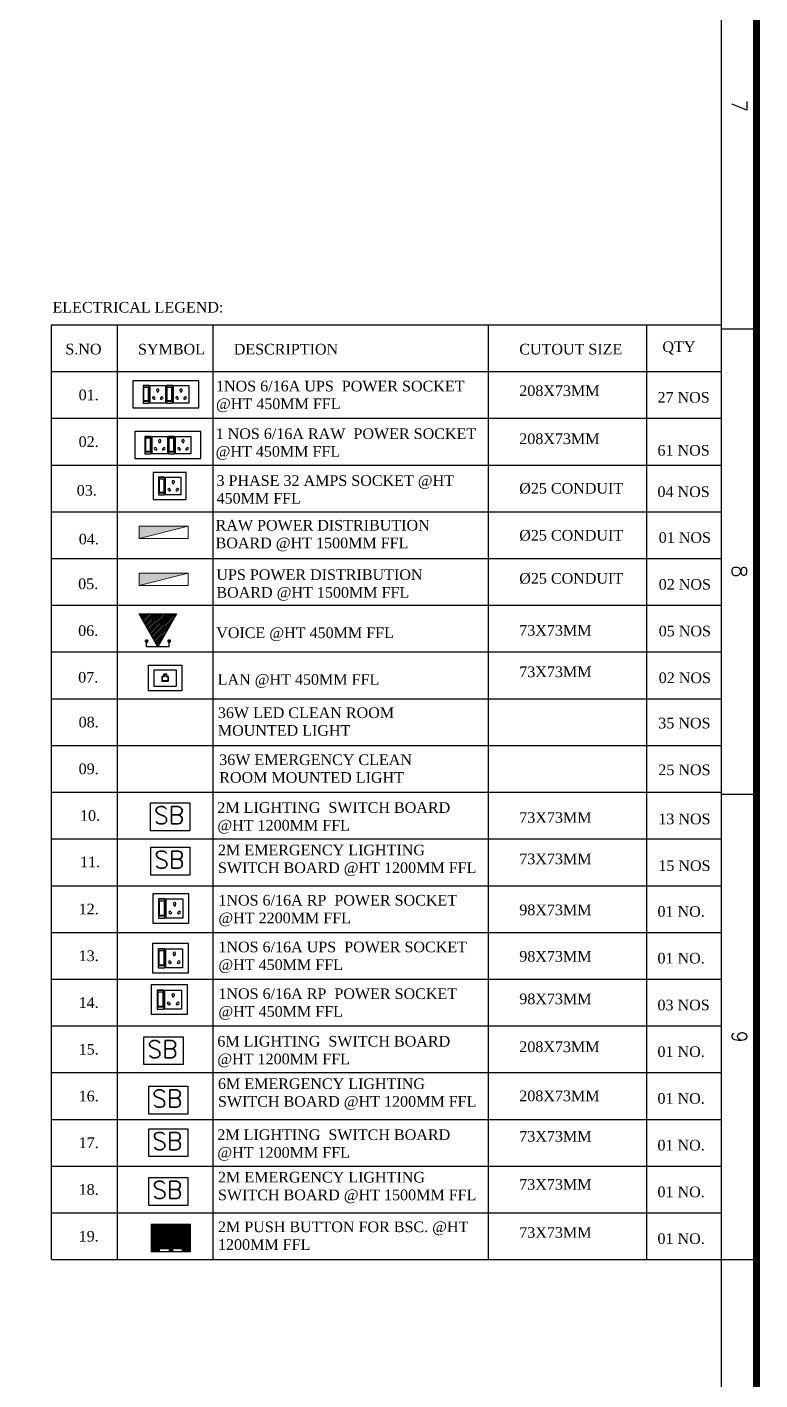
# Model space of a CAD drawing. Extents: x -52083 to 49512, y -145230 to 20224.
# Drawn here: x 42220 to 48577, y -20644 to -8908 of the extents above; entities that cross this region are included whole.
import ezdxf
from ezdxf.enums import TextEntityAlignment as Align

# ---------------------------------------------------------------- set-up
doc = ezdxf.new("R2010")
doc.units = 0
doc.header["$LTSCALE"] = 0.5
doc.header["$MEASUREMENT"] = 0
for name, color, linetype in [('ELE-UPS SWITCH BOARD', 3, 'Continuous'), ('ELE. LEGEND', 240, 'Continuous'), ('HATCH', 7, 'Continuous'), ('PDF_Text', 5, 'Continuous'), ('SA-3MUP', 223, 'Continuous'), ('SA-6MRP', 1, 'Continuous'), ('SA-6MUP', 223, 'Continuous'), ('SA-Lan', 3, 'Continuous'), ('SA-Voice', 5, 'Continuous'), ('TITLE', 7, 'Continuous')]:
    doc.layers.add(name, color=color, linetype=linetype)
doc.layers.add('ELE. DB', color=1, linetype='Continuous', lineweight=9)
doc.layers.add('Sa-Block Text', color=7, linetype='Continuous', lineweight=18)
doc.styles.add('PDF Times New Roman', font='times.ttf')
doc.styles.add('RomanS', font='romans.shx')
doc.styles.get("Standard").update_dxf_attribs({"font": 'romans.shx'})

# ---------------------------------------------------------------- blocks, each defined once
blk = doc.blocks.new('A$C66962185')
at = {"layer": 'TITLE'}
for p, q in [((119559, -1297), (119559, 0)), ((136651, -1297), (136651, 0)), ((153743, -1297), (153743, 0)), ((1210, -1297), (203723, -1297))]:
    blk.add_line(p, q, dxfattribs=at)
at = {"layer": 'TITLE', "const_width": 250}
blk.add_lwpolyline([(205020, 0), (205020, -141178), (0, -141178), (0, 0)], close=True, dxfattribs=at)
at = {"layer": 'TITLE', "style": 'RomanS'}
for s, p in [('7', (111377, -629)), ('8', (128470, -629)), ('9', (145562, -629))]:
    blk.add_text(s, height=537, dxfattribs=at).set_placement(p, align=Align.MIDDLE)
blk = doc.blocks.new('*U668')
at = {"ltscale": 300}
for p, q in [((-78.1, 29.8), (-78.1, -29.8)), ((-78.1, 29.8), (-78.1, -29.8)), ((-57.3, 29.8), (-78.1, 29.8)), ((-78.1, 29.8), (-57.3, 29.8)), ((-76.3, 23.3), (-76.3, -23.3)), ((-59.1, 23.3), (-76.3, 23.3)), ((-59.1, -23.3), (-59.1, 23.3)), ((-57.3, -29.8), (-57.3, 29.8)), ((-53.9, 29.8), (-1.7, 29.8)), ((-53.9, -29.8), (-53.9, 29.8)), ((-1.7, 29.8), (-1.7, -29.8)), ((1.7, 29.8), (1.7, -29.8)), ((1.7, 29.8), (1.7, -29.8)), ((22.5, 29.8), (1.7, 29.8)), ((1.7, 29.8), (22.5, 29.8)), ((3.5, 23.3), (3.5, -23.3)), ((20.7, 23.3), (3.5, 23.3)), ((20.7, -23.3), (20.7, 23.3)), ((22.5, -29.8), (22.5, 29.8)), ((25.9, -29.8), (25.9, 29.8)), ((25.9, 29.8), (78.1, 29.8)), ((78.1, 29.8), (78.1, -29.8)), ((-78.1, -29.8), (-57.3, -29.8)), ((-76.3, -21.2), (-59.1, -21.2)), ((-76.3, -23.3), (-59.1, -23.3)), ((-1.7, -29.8), (-53.9, -29.8)), ((1.7, -29.8), (22.5, -29.8)), ((3.5, -21.2), (20.7, -21.2)), ((3.5, -23.3), (20.7, -23.3)), ((78.1, -29.8), (25.9, -29.8))]:
    blk.add_line(p, q, dxfattribs=at)
blk.add_lwpolyline([(-113, -46), (113, -46), (113, 46), (-113, 46)], close=True, dxfattribs=at)
for centre, radius, start, end in [((-27.8, 14.7), 4.06, 307.1584, 232.8416), ((-27.8, 10.6), 2.59, 161.4031, 18.5969), ((52, 14.7), 4.06, 307.1584, 232.8416), ((52, 10.6), 2.59, 161.4031, 18.5969), ((-42.7, -11.6), 3.5, 5.2689, 272.51), ((-39.9, -14), 2.82, 202.6838, 75.0951), ((-15.7, -14), 2.82, 104.9049, 337.3162), ((-12.9, -11.6), 3.5, 267.49, 174.7311), ((37.1, -11.6), 3.5, 5.2689, 272.51), ((39.9, -14), 2.82, 202.6838, 75.0951), ((64.1, -14), 2.82, 104.9049, 337.3162), ((66.9, -11.6), 3.5, 267.49, 174.7311)]:
    blk.add_arc(centre, radius, start, end, dxfattribs=at)
at = {"layer": 'Sa-Block Text', "flags": 1}
for tag, p in [('PROJECTNAME', (102.4, 776)), ('FLOOR', (102.4, 686.5)), ('LABNAME', (102.4, 577)), ('ITEMNO:', (102.4, 479.7))]:
    blk.add_attdef(tag, text='', height=65, dxfattribs=at).set_placement(p, align=Align.MIDDLE_CENTER)
at = {"layer": 'Sa-Block Text'}
blk.add_attdef('CATALOGUE', text='', height=65, dxfattribs=at).set_placement((102.4, 360.5), align=Align.MIDDLE_CENTER)
blk = doc.blocks.new('*U667')
for p, q in [((-78.1, 29.8), (-78.1, -29.8)), ((-78.1, 29.8), (-78.1, -29.8)), ((-57.3, 29.8), (-78.1, 29.8)), ((-78.1, 29.8), (-57.3, 29.8)), ((-76.3, 23.3), (-76.3, -23.3)), ((-59.1, 23.3), (-76.3, 23.3)), ((-59.1, -23.3), (-59.1, 23.3)), ((-57.3, -29.8), (-57.3, 29.8)), ((-53.9, 29.8), (-1.7, 29.8)), ((-53.9, -29.8), (-53.9, 29.8)), ((-1.7, 29.8), (-1.7, -29.8)), ((1.7, 29.8), (1.7, -29.8)), ((1.7, 29.8), (1.7, -29.8)), ((22.5, 29.8), (1.7, 29.8)), ((1.7, 29.8), (22.5, 29.8)), ((3.5, 23.3), (3.5, -23.3)), ((20.7, 23.3), (3.5, 23.3)), ((20.7, -23.3), (20.7, 23.3)), ((22.5, -29.8), (22.5, 29.8)), ((25.9, -29.8), (25.9, 29.8)), ((25.9, 29.8), (78.1, 29.8)), ((78.1, 29.8), (78.1, -29.8)), ((-78.1, -29.8), (-57.3, -29.8)), ((-76.3, -21.2), (-59.1, -21.2)), ((-76.3, -23.3), (-59.1, -23.3)), ((-1.7, -29.8), (-53.9, -29.8)), ((1.7, -29.8), (22.5, -29.8)), ((3.5, -21.2), (20.7, -21.2)), ((3.5, -23.3), (20.7, -23.3)), ((78.1, -29.8), (25.9, -29.8))]:
    blk.add_line(p, q)
blk.add_lwpolyline([(-113, -46), (113, -46), (113, 46), (-113, 46)], close=True)
for centre, radius, start, end in [((-27.8, 14.7), 4.06, 307.1584, 232.8416), ((-27.8, 10.6), 2.59, 161.4031, 18.5969), ((52, 14.7), 4.06, 307.1584, 232.8416), ((52, 10.6), 2.59, 161.4031, 18.5969), ((-42.7, -11.6), 3.5, 5.2689, 272.51), ((-39.9, -14), 2.82, 202.6838, 75.0951), ((-15.7, -14), 2.82, 104.9049, 337.3162), ((-12.9, -11.6), 3.5, 267.49, 174.7311), ((37.1, -11.6), 3.5, 5.2689, 272.51), ((39.9, -14), 2.82, 202.6838, 75.0951), ((64.1, -14), 2.82, 104.9049, 337.3162), ((66.9, -11.6), 3.5, 267.49, 174.7311)]:
    blk.add_arc(centre, radius, start, end)
at = {"layer": 'Sa-Block Text', "flags": 1}
for tag, p in [('PROJECTNAME', (14.8, 619.1)), ('FLOOR', (14.8, 529.6)), ('LABNAME', (14.8, 420.1)), ('ITEMNO:', (14.8, 322.8))]:
    blk.add_attdef(tag, text='', height=65, dxfattribs=at).set_placement(p, align=Align.MIDDLE_CENTER)
at = {"layer": 'Sa-Block Text'}
blk.add_attdef('CATALOGUE', text='', height=65, dxfattribs=at).set_placement((14.8, 173.9), align=Align.MIDDLE_CENTER)
blk = doc.blocks.new('3PHASE 32AMPS')
at = {"color": 5}
for p, q in [((18.3, 75.8), (18.3, 16.2)), ((18.3, 75.8), (18.3, 16.2)), ((39.1, 75.8), (18.3, 75.8)), ((18.3, 75.8), (39.1, 75.8)), ((20.1, 69.3), (20.1, 22.7)), ((37.3, 69.3), (20.1, 69.3)), ((37.3, 22.7), (37.3, 69.3)), ((39.1, 16.2), (39.1, 75.8)), ((42.5, 75.8), (94.7, 75.8)), ((42.5, 16.2), (42.5, 75.8)), ((94.7, 75.8), (94.7, 16.2)), ((18.3, 16.2), (39.1, 16.2)), ((20.1, 24.8), (37.3, 24.8)), ((20.1, 22.7), (37.3, 22.7)), ((94.7, 16.2), (42.5, 16.2))]:
    blk.add_line(p, q, dxfattribs=at)
blk.add_lwpolyline([(0, 0), (113, 0), (113, 92), (0, 92)], close=True, dxfattribs=at)
for centre, radius, start, end in [((68.6, 60.7), 4.06, 307.1584, 232.8416), ((68.6, 56.6), 2.59, 161.4031, 18.5969), ((53.7, 34.4), 3.5, 5.2689, 272.51), ((56.5, 32), 2.82, 202.6838, 75.0951), ((80.7, 32), 2.82, 104.9049, 337.3162), ((83.5, 34.4), 3.5, 267.49, 174.7311)]:
    blk.add_arc(centre, radius, start, end, dxfattribs=at)
at = {"layer": 'Sa-Block Text', "flags": 1}
for tag, p in [('LAB', (56.5, 92)), ('ITEM', (56.5, -35)), ('CATALOGUE', (87, -160))]:
    blk.add_attdef(tag, text='', height=65, dxfattribs=at).set_placement(p, align=Align.MIDDLE_CENTER)
blk = doc.blocks.new('UPS DB')
at = {"layer": 'HATCH'}
h = blk.add_hatch(color=3, dxfattribs=at)
h.dxf.hatch_style = 1
h.paths.add_polyline_path([(0, -150), (600, -150), (600, 0)])
at = {"layer": 'ELE. DB', "color": 3}
blk.add_line((600, 0), (0, -150), dxfattribs=at)
blk.add_lwpolyline([(0, 0), (600, 0), (600, -150), (0, -150)], close=True, dxfattribs=at)
blk = doc.blocks.new('RPDB')
at = {"layer": 'ELE. DB'}
h = blk.add_hatch(color=1, dxfattribs=at)
h.dxf.hatch_style = 1
h.paths.add_polyline_path([(150, 0), (150, 600), (0, 600)])
at = {"layer": 'ELE. DB', "color": 1}
blk.add_line((0, 600), (150, 0), dxfattribs=at)
blk.add_lwpolyline([(0, 0), (0, 600), (150, 600), (150, 0)], close=True, dxfattribs=at)
blk = doc.blocks.new('*U669')
for points in [[(-59.4, 46), (59.4, 46), (59.4, -46), (-59.4, -46)], [(-39.1, 29.8), (39.1, 29.8), (39.1, -29.8), (-39.1, -29.8)], [(12.4, 5.6), (5.4, 5.6), (5.4, 14.6), (-5.4, 14.6), (-5.4, 5.6), (-12.4, 5.6), (-12.4, -10.5), (12.4, -10.5)], [(11.1, 4.3), (4.1, 4.3), (4.1, 13.4), (-4.1, 13.4), (-4.1, 4.3), (-11.1, 4.3), (-11.1, -9.2), (11.1, -9.2)]]:
    blk.add_lwpolyline(points, close=True)
at = {"layer": 'Sa-Block Text', "flags": 1}
for tag, p in [('PROJECTNAME', (15.2, 670.6)), ('FLOOR', (15.2, 581.1)), ('LABNAME', (15.2, 471.6)), ('ITEMNO:', (15.2, 374.3))]:
    blk.add_attdef(tag, text='', height=65, dxfattribs=at).set_placement(p, align=Align.MIDDLE_CENTER)
at = {"layer": 'Sa-Block Text'}
blk.add_attdef('CATALOGUE', text='', height=65, dxfattribs=at).set_placement((15.2, 223), align=Align.MIDDLE_CENTER)
blk = doc.blocks.new('VOICE')
at = {"ltscale": 30}
h = blk.add_hatch(dxfattribs=at)
h.set_pattern_fill('ANSI31', color=256, scale=1.368807, angle=0.1071, style=0)
h.set_pattern_definition([(45.107, (0, 0), (-3.0788, 3.06731), [])])
h.paths.add_polyline_path([(0, 0), (67.3, 119.1), (135, 0)])
for p, q in [((0, 0), (67.3, 119.1)), ((67.3, 119.1), (135, 0)), ((135, 0), (0, 0))]:
    blk.add_line(p, q, dxfattribs=at)
at = {"linetype": 'Continuous', "ltscale": 12}
blk.add_line((26.7, 118.6), (107.9, 118.6), dxfattribs=at)
at = {"ltscale": 12}
for p, q in [((26.7, 118.6), (26.7, 100.6)), ((107.9, 118.6), (107.9, 100.6))]:
    blk.add_line(p, q, dxfattribs=at)
at = {"ltscale": 30, "const_width": 6.84}
for points in [[(23.3, 98.1, 1), (30.1, 98.1, 1)], [(104.4, 98.1, 1), (111.3, 98.1, 1)]]:
    blk.add_lwpolyline(points, format="xyb", close=True, dxfattribs=at)
at = {"layer": 'Sa-Block Text', "flags": 1}
for tag, p in [('LAB', (67.8, 152)), ('ITEM', (67.8, 25)), ('CATALOGUE', (98.3, -100))]:
    blk.add_attdef(tag, text='', height=65, dxfattribs=at).set_placement(p, align=Align.MIDDLE_CENTER)
blk = doc.blocks.new('3M-UPS')
for p, q in [((18.3, 75.8), (18.3, 16.2)), ((18.3, 75.8), (18.3, 16.2)), ((39.1, 75.8), (18.3, 75.8)), ((18.3, 75.8), (39.1, 75.8)), ((20.1, 69.3), (20.1, 22.7)), ((37.3, 69.3), (20.1, 69.3)), ((37.3, 22.7), (37.3, 69.3)), ((39.1, 16.2), (39.1, 75.8)), ((42.5, 75.8), (94.7, 75.8)), ((42.5, 16.2), (42.5, 75.8)), ((94.7, 75.8), (94.7, 16.2)), ((18.3, 16.2), (39.1, 16.2)), ((20.1, 24.8), (37.3, 24.8)), ((20.1, 22.7), (37.3, 22.7)), ((94.7, 16.2), (42.5, 16.2))]:
    blk.add_line(p, q)
blk.add_lwpolyline([(0, 0), (113, 0), (113, 92), (0, 92)], close=True)
for centre, radius, start, end in [((68.6, 60.7), 4.06, 307.1584, 232.8416), ((68.6, 56.6), 2.59, 161.4031, 18.5969), ((53.7, 34.4), 3.5, 5.2689, 272.51), ((56.5, 32), 2.82, 202.6838, 75.0951), ((80.7, 32), 2.82, 104.9049, 337.3162), ((83.5, 34.4), 3.5, 267.49, 174.7311)]:
    blk.add_arc(centre, radius, start, end)
at = {"layer": 'Sa-Block Text', "flags": 1}
for tag, p in [('LAB', (56.5, 92)), ('ITEM', (56.5, -35)), ('CATALOGUE', (87, -160))]:
    blk.add_attdef(tag, text='', height=65, dxfattribs=at).set_placement(p, align=Align.MIDDLE_CENTER)
blk = doc.blocks.new('A$C4f101be3')
at = {"color": 151}
for p, q in [((16.2, -70.5), (16.2, -18.3)), ((16.2, -18.3), (75.8, -18.3)), ((75.8, -18.3), (75.8, -70.5)), ((75.8, -70.5), (16.2, -70.5)), ((75.8, -73.9), (16.2, -73.9)), ((16.2, -73.9), (16.2, -94.7)), ((16.2, -94.7), (16.2, -73.9)), ((69.3, -75.7), (22.7, -75.7)), ((22.7, -75.7), (22.7, -92.9)), ((67.2, -92.9), (67.2, -75.7)), ((69.3, -92.9), (69.3, -75.7)), ((75.8, -94.7), (75.8, -73.9)), ((16.2, -94.7), (75.8, -94.7)), ((16.2, -94.7), (75.8, -94.7)), ((22.7, -92.9), (69.3, -92.9))]:
    blk.add_line(p, q, dxfattribs=at)
blk.add_lwpolyline([(92, -113), (92, 0), (0, 0), (0, -113)], close=True, dxfattribs=at)
for centre, radius, start, end in [((31.3, -44.4), 4.06, 37.1584, 322.8416), ((35.4, -44.4), 2.59, 251.4031, 108.5969), ((57.6, -29.5), 3.5, 357.49, 264.7311), ((60, -32.3), 2.82, 194.9049, 67.3162), ((57.6, -59.3), 3.5, 95.2689, 2.51), ((60, -56.5), 2.82, 292.6838, 165.0951)]:
    blk.add_arc(centre, radius, start, end, dxfattribs=at)
blk = doc.blocks.new('A$Cb08003e7')
at = {"color": 1}
for p, q in [((-75.8, 42.5), (-75.8, 94.7)), ((-75.8, 94.7), (-16.2, 94.7)), ((-16.2, 94.7), (-16.2, 42.5)), ((-16.2, 42.5), (-75.8, 42.5)), ((-16.2, 39.1), (-75.8, 39.1)), ((-75.8, 39.1), (-75.8, 18.3)), ((-75.8, 18.3), (-75.8, 39.1)), ((-75.8, 18.3), (-16.2, 18.3)), ((-75.8, 18.3), (-16.2, 18.3)), ((-22.7, 37.3), (-69.3, 37.3)), ((-69.3, 37.3), (-69.3, 20.1)), ((-69.3, 20.1), (-22.7, 20.1)), ((-24.8, 20.1), (-24.8, 37.3)), ((-22.7, 20.1), (-22.7, 37.3)), ((-16.2, 18.3), (-16.2, 39.1))]:
    blk.add_line(p, q, dxfattribs=at)
blk.add_lwpolyline([(0, 0), (0, 113), (-92, 113), (-92, 0)], close=True, dxfattribs=at)
for centre, radius, start, end in [((-34.4, 83.5), 3.5, 357.49, 264.7311), ((-60.7, 68.6), 4.06, 37.1584, 322.8416), ((-56.6, 68.6), 2.59, 251.4031, 108.5969), ((-34.4, 53.7), 3.5, 95.2689, 2.51), ((-32, 80.7), 2.82, 194.9049, 67.3162), ((-32, 56.5), 2.82, 292.6838, 165.0951)]:
    blk.add_arc(centre, radius, start, end, dxfattribs=at)
blk = doc.blocks.new('2M-UPS-SB')
at = {"layer": 'ELE-UPS SWITCH BOARD', "color": 3}
blk.add_lwpolyline([(0, 92.3), (129.8, 92.3), (129.8, 0), (0, 0)], close=True, dxfattribs=at)
blk.add_text('SB', height=57.27, dxfattribs=at).set_placement((11.1, 22.7))
blk = doc.blocks.new('2M-RP-SB')
at = {"layer": 'ELE-UPS SWITCH BOARD', "color": 1}
blk.add_lwpolyline([(0, 92.3), (129.8, 92.3), (129.8, 0), (0, 0)], close=True, dxfattribs=at)
blk.add_text('SB', height=57.27, dxfattribs=at).set_placement((11.1, 22.7))
blk = doc.blocks.new('A$C0035c069')
at = {"layer": 'ELE-UPS SWITCH BOARD', "color": 6}
blk.add_lwpolyline([(0, 0), (0, 129.8), (92.3, 129.8), (92.3, 0)], close=True, dxfattribs=at)
blk.add_text('SB', height=57.27, rotation=90, dxfattribs=at).set_placement((69.6, 11.1))
blk = doc.blocks.new('A$C2d9e9296')
at = {"layer": 'ELE-UPS SWITCH BOARD', "color": 30}
blk.add_lwpolyline([(0, -129.8), (0, 0), (92.3, 0), (92.3, -129.8)], close=True, dxfattribs=at)
blk.add_text('SB', height=57.27, rotation=90, dxfattribs=at).set_placement((69.6, -118.6))
blk = doc.blocks.new('A$Cf1744d54')
at = {"layer": 'ELE-UPS SWITCH BOARD', "color": 5}
blk.add_lwpolyline([(0, 0), (424, 0), (424, -302), (0, -302)], close=True, dxfattribs=at)
blk.add_text('SB', height=187.3, dxfattribs=at).set_placement((36, -228))
blk = doc.blocks.new('A$C8d7bb51d')
at = {"layer": 'ELE-UPS SWITCH BOARD', "color": 7}
blk.add_lwpolyline([(0, 0), (424, 0), (424, -302), (0, -302)], close=True, dxfattribs=at)
blk.add_text('SB', height=187.3, dxfattribs=at).set_placement((36, -228))
blk = doc.blocks.new('2M-PUSHBUTTON')
at = {"layer": 'PDF_Text'}
h = blk.add_hatch(dxfattribs=at)
h.set_pattern_fill('ANSI37', color=6, scale=15)
h.set_pattern_definition([(45, (-361885.5, -40311), (-1.325825215, 1.325825215), []), (135, (-361885.5, -40311), (-1.325825215, -1.325825215), [])])
h.paths.add_polyline_path([(-70, -81), (-70, -90), (-60, -90), (-60, -81), (-26, -81), (-26, -90), (0, -90), (0, 0), (-130, 0), (-130, -90), (-104, -90), (-104, -81)])
for points in [[(-130, -90), (0, -90), (0, 0), (-130, 0)], [(-104, -90), (-70, -90), (-70, -81), (-104, -81)], [(-60, -90), (-26, -90), (-26, -81), (-60, -81)]]:
    blk.add_lwpolyline(points, close=True, dxfattribs=at)

msp = doc.modelspace()

# ---------------------------------------------------------------- linework, layer by layer
at = {"layer": 'ELE. LEGEND', "color": 0}
for p, q in [((42432.7, -19600.3, 2637.8), (42432.7, -11491.1, 2637.8)), ((42432.7, -11491.1, 2637.8), (48241.6, -11491.1, 2637.8)), ((43003.7, -19600.3, 2637.8), (43003.7, -11491.1, 2637.8)), ((43833.7, -19600.3, 2637.8), (43833.7, -11491.1, 2637.8)), ((46223.5, -19600.3, 2637.8), (46223.5, -11491.1, 2637.8)), ((47596.8, -19600.3, 2637.8), (47596.8, -11491.1, 2637.8)), ((48241.6, -11491.1, 2637.8), (48241.6, -19600.3, 2637.8)), ((42432.7, -11896.5, 2637.8), (48241.6, -11896.5, 2637.8)), ((42432.7, -12302, 2637.8), (48241.6, -12302, 2637.8)), ((42432.7, -12707.5, 2637.8), (48241.6, -12707.5, 2637.8)), ((42432.7, -12707.5, 2637.8), (48241.6, -12707.5, 2637.8)), ((42432.7, -13112.9, 2637.8), (48241.6, -13112.9, 2637.8)), ((42432.7, -13518.4, 2637.8), (48241.6, -13518.4, 2637.8)), ((42432.7, -13923.8, 2637.8), (48241.6, -13923.8, 2637.8)), ((42432.7, -13923.8, 2637.8), (48241.6, -13923.8, 2637.8)), ((42432.7, -14329.3, 2637.8), (48241.6, -14329.3, 2637.8)), ((42432.7, -14734.8, 2637.8), (48241.6, -14734.8, 2637.8)), ((42432.7, -14734.8, 2637.8), (48154.6, -14734.8, 2637.8)), ((42432.7, -15140.2, 2637.8), (48241.6, -15140.2, 2637.8)), ((42432.7, -15545.7, 2637.8), (48241.6, -15545.7, 2637.8)), ((42432.7, -15951.1, 2637.8), (48241.6, -15951.1, 2637.8)), ((42432.7, -16356.6, 2637.8), (48241.6, -16356.6, 2637.8)), ((42432.7, -16762.1, 2637.8), (48241.6, -16762.1, 2637.8)), ((42432.7, -17167.5, 2637.8), (48241.6, -17167.5, 2637.8)), ((42432.7, -17573, 2637.8), (48241.6, -17573, 2637.8)), ((42432.7, -17978.5, 2637.8), (48241.6, -17978.5, 2637.8)), ((42432.7, -18383.9, 2637.8), (48241.6, -18383.9, 2637.8)), ((42432.7, -18789.4, 2637.8), (48241.6, -18789.4, 2637.8)), ((42432.7, -19194.8, 2637.8), (48241.6, -19194.8, 2637.8)), ((42432.7, -19600.3, 2637.8), (48241.6, -19600.3, 2637.8))]:
    msp.add_line(p, q, dxfattribs=at)

# ---------------------------------------------------------------- block references
at = {"color": 31, "xscale": 2.616292660895851, "yscale": 2.616292660895851, "zscale": 2.616292660895851}
for name, p in [('2M-RP-SB', (43290.8, -15880.2, 2637.8)), ('2M-UPS-SB', (43293.6, -16265.4, 2637.8))]:
    msp.add_blockref(name, p, dxfattribs=at)
at = {"layer": 'ELE. DB', "xscale": 0.7073959270055639, "yscale": 0.7073959270055639, "zscale": 0.7073959270055639}
for name, p, rotation in [('RPDB', (43618.1, -13343.5, 2637.8), 90), ('UPS DB', (43617.4, -13752.3, 2637.8), 180)]:
    msp.add_blockref(name, p, dxfattribs=dict(at, rotation=rotation))
at = {"layer": 'PDF_Text', "rotation": 270}
for name, p, xscale, yscale, zscale in [('A$C4f101be3', (43622.8, -16427.3, 2637.8), 2.76671067380812, 2.76671067380812, 2.76671067380812), ('A$Cb08003e7', (43297.6, -17471.5, 2637.8), 2.76671067380812, 2.76671067380812, 2.76671067380812), ('A$C2d9e9296', (43573.6, -17667.7, 2637.8), 2.616292660895851, 2.616292660895851, 2.616292660895851), ('A$C0035c069', (43274.8, -18096.1, 2637.8), 2.616292660895851, 2.616292660895851, 2.616292660895851)]:
    msp.add_blockref(name, p, dxfattribs=dict(at, xscale=xscale, yscale=yscale, zscale=zscale))
at = {"layer": 'PDF_Text'}
for name, p, xscale, yscale, zscale in [('A$Cf1744d54', (43276.4, -18464.6, 2637.8), 0.8000000000029104, 0.8000000000029104, 0.8000000000029104), ('A$C8d7bb51d', (43276.4, -18888.2, 2637.8), 0.8000000000029104, 0.8000000000029104, 0.8000000000029104), ('2M-PUSHBUTTON', (43636.9, -19295, 2637.8), 2.611923422533437, 2.611923422533437, 2.611923422533437)]:
    msp.add_blockref(name, p, dxfattribs=dict(at, xscale=xscale, yscale=yscale, zscale=zscale))
at = {"layer": 'SA-3MUP', "color": 7, "xscale": 2.76671067380812, "yscale": 2.76671067380812, "zscale": 2.76671067380812}
msp.add_blockref('3M-UPS', (43307.1, -17113, 2637.8), dxfattribs=at)
at = {"layer": 'SA-6MRP', "color": 7, "xscale": 2.538696477378835, "yscale": 2.538696477378835, "zscale": 2.538696477378835}
msp.add_blockref('*U668', (43441, -12534.7, 3567.6), dxfattribs=at)
at = {"layer": 'SA-6MUP', "color": 7, "xscale": 2.538696477378835, "yscale": 2.538696477378835, "zscale": 2.538696477378835}
msp.add_blockref('*U667', (43423.8, -12094.7, 2637.8), dxfattribs=at)
at = {"layer": 'SA-Lan', "color": 7, "xscale": 2.415770121631795, "yscale": 2.415770121631795, "zscale": 2.415770121631795}
msp.add_blockref('*U669', (43417.8, -14555.8, 2637.8), dxfattribs=at)
at = {"layer": 'SA-Voice', "color": 7, "xscale": 2.538696477378835, "yscale": 2.538696477378835, "zscale": 2.538696477378835}
msp.add_blockref('3PHASE 32AMPS', (43313.5, -13006.6, 2637.8), dxfattribs=at)
at = {"layer": 'SA-Voice', "color": 7, "xscale": 2.415770121631795, "yscale": 2.415770121631795, "zscale": 2.415770121631795, "rotation": 180}
msp.add_blockref('VOICE', (43517.5, -13997.8, 2637.8), dxfattribs=at)
at = {"layer": 'TITLE', "xscale": 0.2362210059282006, "yscale": 0.2362210059282006, "zscale": 0.2362210059282006, "rotation": 270}
msp.add_blockref('A$C66962185', (48547.8, 16717.1, 2637.8), dxfattribs=at)

# ---------------------------------------------------------------- texts
at = {"layer": 'ELE. LEGEND', "color": 0, "attachment_point": 7, "style": 'PDF Times New Roman'}
for s, insert, char_height in [('ELECTRICAL LEGEND:', (42440.6, -11387, 2637.8), 92.247), ('S.NO', (42552.4, -11750, 2637.8), 92.25), ('SYMBOL', (43182.4, -11750, 2637.8), 92.25), ('DESCRIPTION', (44012.5, -11750, 2637.8), 92.247), ('CUTOUT SIZE', (46489.4, -11750, 2637.8), 92.247), ('QTY', (47731.3, -11750, 2637.8), 92.25), ('01.', (42667.2, -12147.5, 2637.8), 92.25), ('1NOS 6/16A UPS  POWER SOCKET \\P@HT 450MM FFL ', (43858.6, -12249.3, 2637.8), 92.247), ('208X73MM', (46489.4, -12110.4, 2637.8), 92.25), ('27 NOS', (47688.5, -12168.1, 2637.8), 92.25), ('1 NOS 6/16A RAW  POWER SOCKET \\P@HT 450MM FFL ', (43855.4, -12662.4, 2637.8), 92.247), ('208X73MM', (46489.4, -12527.2, 2637.8), 92.25), ('02.', (42667.2, -12553, 2637.8), 92.25), ('61 NOS', (47688.5, -12627.6, 2637.8), 92.25), ('03.', (42650.8, -12975.1, 2637.8), 92.25), ('%%C25 CONDUIT', (46489.4, -12959.4, 2637.8), 92.247), ('04 NOS', (47688.5, -12986.5, 2637.8), 92.25), ('RAW POWER DISTRIBUTION \\PBOARD @HT 1500MM FFL ', (43855.1, -13456.5, 2637.8), 92.247), ('04.', (42668.4, -13397.4, 2637.8), 92.25), ('%%C25 CONDUIT', (46489.4, -13366.7, 2637.8), 92.247), ('01 NOS', (47699.5, -13384.3, 2637.8), 92.25), ('UPS POWER DISTRIBUTION \\PBOARD @HT 1500MM FFL ', (43862.2, -13885.2, 2637.8), 92.247), ('05.', (42663.1, -13786.1, 2637.8), 92.25), ('%%C25 CONDUIT', (46489.4, -13740.8, 2637.8), 92.247), ('02 NOS', (47699.5, -13789.8, 2637.8), 92.25), ('06.', (42663.1, -14191.6, 2637.8), 92.25), ('VOICE @HT 450MM FFL ', (43860.9, -14235.5, 2637.8), 92.247), ('73X73MM', (46489.4, -14188.7, 2637.8), 92.25), ('05 NOS', (47699.5, -14195.2, 2637.8), 92.25), ('07.', (42663.1, -14597, 2637.8), 92.25), ('LAN @HT 450MM FFL ', (43873.3, -14641, 2637.8), 92.247), ('73X73MM', (46489.4, -14548.8, 2637.8), 92.25), ('02 NOS', (47699.5, -14600.7, 2637.8), 92.25), ('08.', (42667.2, -14985.7, 2637.8), 92.25), ('35 NOS', (47695.7, -14993.7, 2637.8), 92.25), ('09.', (42667.2, -15391.2, 2637.8), 92.25), ('25 NOS', (47695.7, -15399.1, 2637.8), 92.25), ('10.', (42679.2, -15795.9, 2637.8), 92.25), ('2M LIGHTING  SWITCH BOARD \\P@HT 1200MM FFL ', (43870.4, -15905.3, 2637.8), 92.247), ('73X73MM', (46489.4, -15812.7, 2637.8), 92.25), ('13 NOS', (47695.7, -15825, 2637.8), 92.25), ('73X73MM', (46489.4, -16171.6, 2637.8), 92.25), ('11.', (42679.2, -16198.5, 2637.8), 92.25), ('15 NOS', (47695.7, -16230.4, 2637.8), 92.25), ('12.', (42667.2, -16607.6, 2637.8), 92.25), ('1NOS 6/16A RP  POWER SOCKET \\P@HT 2200MM FFL ', (43879.4, -16709.4, 2637.8), 92.247), ('98X73MM', (46489.4, -16613.9, 2637.8), 92.25), ('01 NO.', (47688.5, -16628.2, 2637.8), 92.25), ('1NOS 6/16A UPS  POWER SOCKET \\P@HT 450MM FFL ', (43879.4, -17114.8, 2637.8), 92.247), ('13.', (42667.2, -17013.1, 2637.8), 92.25), ('98X73MM', (46489.4, -17017.1, 2637.8), 92.25), ('01 NO.', (47688.5, -17033.6, 2637.8), 92.25), ('1NOS 6/16A RP  POWER SOCKET \\P@HT 450MM FFL ', (43879.4, -17520.3, 2637.8), 92.247), ('14.', (42667.2, -17418.5, 2637.8), 92.25), ('98X73MM', (46489.4, -17386.1, 2637.8), 92.25), ('03 NOS', (47688.5, -17439.1, 2637.8), 92.25), ('6M LIGHTING  SWITCH BOARD \\P@HT 1200MM FFL ', (43870.4, -17932.6, 2637.8), 92.247), ('208X73MM', (46489.4, -17801.8, 2637.8), 92.25), ('15.', (42667.2, -17824, 2637.8), 92.25), ('01 NO.', (47688.5, -17844.5, 2637.8), 92.25), ('16.', (42667.2, -18229.4, 2637.8), 92.25), ('208X73MM', (46489.4, -18227.4, 2637.8), 92.25), ('01 NO.', (47688.5, -18250, 2637.8), 92.25), ('17.', (42667.2, -18634.9, 2637.8), 92.25), ('2M LIGHTING  SWITCH BOARD \\P@HT 1200MM FFL ', (43870.4, -18743.5, 2637.8), 92.247), ('73X73MM', (46489.4, -18578, 2637.8), 92.25), ('01 NO.', (47688.5, -18655.5, 2637.8), 92.25), ('18.', (42667.2, -19040.4, 2637.8), 92.25), ('73X73MM', (46489.4, -18995.3, 2637.8), 92.25), ('01 NO.', (47688.5, -19060.9, 2637.8), 92.25), ('19.', (42667.2, -19445.8, 2637.8), 92.25), ('73X73MM', (46489.4, -19412.6, 2637.8), 92.25), ('01 NO.', (47688.5, -19466.4, 2637.8), 92.25)]:
    msp.add_mtext(s, dxfattribs=dict(at, insert=insert, char_height=char_height))
at = {"layer": 'ELE. LEGEND', "color": 0, "insert": (43863.4, -13043.8, 2637.8), "char_height": 92.247, "attachment_point": 7, "style": 'PDF Times New Roman'}
msp.add_mtext_dynamic_manual_height_columns('3 PHASE 32 AMPS SOCKET @HT 450MM FFL ', width=2451.721, gutter_width=287.4, heights=[0], dxfattribs=at)
at = {"layer": 'ELE. LEGEND', "color": 0, "char_height": 92.247, "attachment_point": 7, "style": 'PDF Times New Roman'}
for s, insert, width in [('\\pt1199.20564;36W LED CLEAN ROOM MOUNTED LIGHT', (43874.9, -15057.7, 2637.8), 1746.377), ('36W EMERGENCY CLEAN ROOM MOUNTED LIGHT', (43886.9, -15465.3, 2637.8), 1860.819), ('2M EMERGENCY LIGHTING  SWITCH BOARD @HT 1200MM FFL ', (43875.9, -16273.6, 2637.8), 2307.182), ('6M EMERGENCY LIGHTING  SWITCH BOARD @HT 1200MM FFL ', (43875.9, -18300.9, 2637.8), 2307.182), ('2M EMERGENCY LIGHTING  SWITCH BOARD @HT 1500MM FFL ', (43875.9, -19111.8, 2637.8), 2307.182), ('2M PUSH BUTTON FOR BSC. @HT 1200MM FFL ', (43875.9, -19517.2, 2637.8), 2307.182)]:
    msp.add_mtext(s, dxfattribs=dict(at, insert=insert, width=width))

doc.saveas('drawing.dxf')
